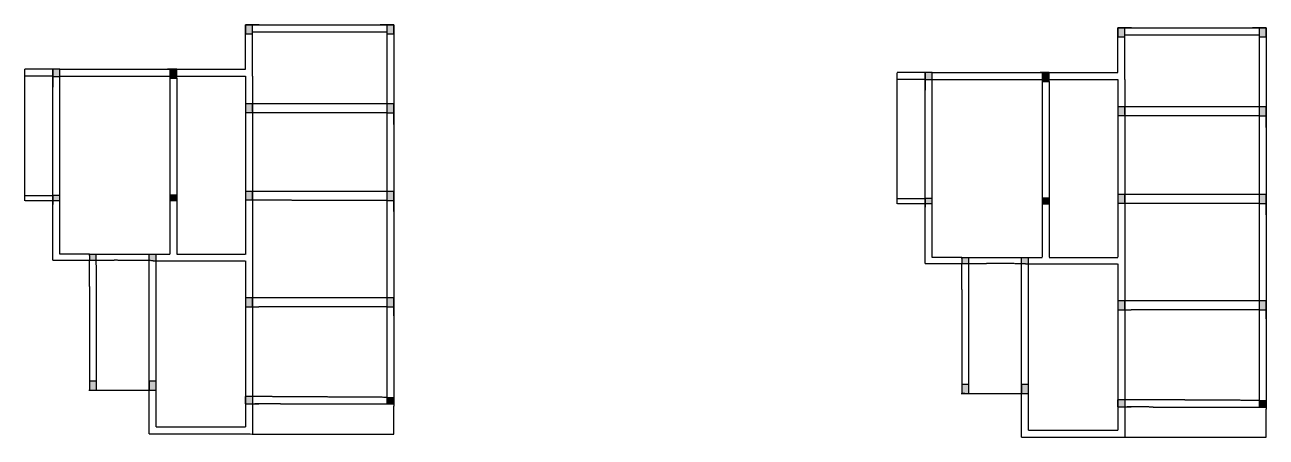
# Model space of a CAD drawing. Header units: feet. Extents: x -818749 to 7402802, y -779513 to 6609444.
# Drawn here: x -817207 to -815612, y -776873 to -776344 of the extents above; entities that cross this region are included whole.
import ezdxf

# ---------------------------------------------------------------- set-up
doc = ezdxf.new("R2010")
doc.units = ezdxf.units.FT
doc.header["$MEASUREMENT"] = 0
doc.linetypes.add('ACAD_ISO02W100', pattern=[15, 12, -3])
doc.linetypes.add('CENTER2', pattern=[1.125, 0.75, -0.125, 0.125, -0.125])
doc.layers.add('GRID', color=7, linetype='CENTER2', plot=False)

msp = doc.modelspace()

# ---------------------------------------------------------------- hatches: boundary and pattern name
at = {"layer": 'GRID', "linetype": 'Continuous'}
h = msp.add_hatch(color=1, dxfattribs=at)
h.dxf.hatch_style = 1
h.paths.add_polyline_path([(-817161.9884, -776401.36337), (-817170.9884, -776401.3522), (-817170.9884, -776410.46104), (-817161.9884, -776410.47221)])
h.paths.add_polyline_path([(-817161.9884, -776563.36781), (-817170.96029, -776563.35668), (-817170.96029, -776570.22508), (-817161.9884, -776570.22508), (-817161.9884, -776566.38389)])
h.paths.add_polyline_path([(-817115.13343, -776638.72685), (-817123.79231, -776638.72685), (-817123.79231, -776640.23701), (-817123.82871, -776646.31453), (-817123.82871, -776646.46341), (-817115.13343, -776646.46341)])
h.paths.add_polyline_path([(-817038.16471, -776638.7617), (-817047.3482, -776638.75754), (-817047.3482, -776646.91124), (-817042.23192, -776646.96238), (-817038.16471, -776646.97314)])
h.paths.add_polyline_path([(-816923.32838, -776445.50457), (-816923.33365, -776457.13903), (-816914.3084, -776457.13591), (-816914.3084, -776445.50865)])
h.paths.add_polyline_path([(-816914.30409, -776344.45883), (-816923.3084, -776344.44765), (-816923.3084, -776353.38389), (-816923.3084, -776355.93724), (-816914.3084, -776355.94841), (-816914.3084, -776353.38389)])
h.paths.add_polyline_path([(-816732.9884, -776344.44028), (-816742.01271, -776344.42908), (-816742.01271, -776353.38389), (-816741.9884, -776353.38389), (-816741.9884, -776355.9187), (-816732.9884, -776355.92987)])
h.paths.add_polyline_path([(-816732.99858, -776445.59789), (-816741.9884, -776445.58674), (-816741.9884, -776449.38389), (-816741.9884, -776457.07633), (-816732.99858, -776457.08748)])
h.paths.add_polyline_path([(-816732.9884, -776560.99478), (-816732.9884, -776558.10723), (-816741.9884, -776558.09606), (-816741.9884, -776561.22389), (-816741.9884, -776569.58565), (-816732.9884, -776569.59682)])
h.paths.add_polyline_path([(-816914.3084, -776569.50392), (-816914.3084, -776558.01799), (-816923.37932, -776558.01389), (-816923.38452, -776569.49962)])
h.paths.add_polyline_path([(-816732.9884, -776694.6825), (-816741.9884, -776694.67133), (-816741.9884, -776706.16092), (-816732.9884, -776706.17209)])
h.paths.add_polyline_path([(-816914.3084, -776694.63508), (-816923.44345, -776694.64195), (-816923.4441, -776706.10469), (-816914.3084, -776706.11217)])
h.paths.add_polyline_path([(-817038.27548, -776801.71542), (-817047.29827, -776801.70422), (-817047.29457, -776813.19381), (-817038.27548, -776813.205)])
h.paths.add_polyline_path([(-817114.77425, -776801.71085), (-817123.82946, -776801.69961), (-817123.82956, -776813.1892), (-817114.77425, -776813.20044)])
h.paths.add_polyline_path([(-816914.3084, -776821.35678), (-816914.3084, -776830.49876), (-816923.50624, -776830.45362), (-816923.49499, -776821.38368)])
h = msp.add_hatch(color=1, dxfattribs=at)
h.dxf.hatch_style = 1
h.paths.add_polyline_path([(-816041.20636, -776405.329), (-816050.20636, -776405.31784), (-816050.20636, -776414.42667), (-816041.20636, -776414.43784)])
h.paths.add_polyline_path([(-816041.20636, -776567.33344), (-816050.17825, -776567.32231), (-816050.17825, -776574.19071), (-816041.20636, -776574.19071), (-816041.20636, -776570.34952)])
h.paths.add_polyline_path([(-815994.35138, -776642.69249), (-816003.01027, -776642.69249), (-816003.01027, -776644.20264), (-816003.04666, -776650.28017), (-816003.04666, -776650.42904), (-815994.35138, -776650.42904)])
h.paths.add_polyline_path([(-815917.38266, -776642.72733), (-815926.56616, -776642.72318), (-815926.56616, -776650.87687), (-815921.44987, -776650.92801), (-815917.38266, -776650.93877)])
h.paths.add_polyline_path([(-815802.54634, -776449.4702), (-815802.5516, -776461.10466), (-815793.52636, -776461.10154), (-815793.52636, -776449.47428)])
h.paths.add_polyline_path([(-815793.52205, -776348.42446), (-815802.52636, -776348.41329), (-815802.52636, -776357.34952), (-815802.52636, -776359.90287), (-815793.52636, -776359.91404), (-815793.52636, -776357.34952)])
h.paths.add_polyline_path([(-815612.20636, -776348.40591), (-815621.23067, -776348.39472), (-815621.23067, -776357.34952), (-815621.20636, -776357.34952), (-815621.20636, -776359.88433), (-815612.20636, -776359.8955)])
h.paths.add_polyline_path([(-815612.21653, -776449.56353), (-815621.20636, -776449.55237), (-815621.20636, -776453.34952), (-815621.20636, -776461.04196), (-815612.21653, -776461.05311)])
h.paths.add_polyline_path([(-815612.20636, -776564.96041), (-815612.20636, -776562.07286), (-815621.20636, -776562.06169), (-815621.20636, -776565.18952), (-815621.20636, -776573.55128), (-815612.20636, -776573.56245)])
h.paths.add_polyline_path([(-815793.52636, -776573.46956), (-815793.52636, -776561.98363), (-815802.59728, -776561.97952), (-815802.60248, -776573.46525)])
h.paths.add_polyline_path([(-815612.20636, -776698.64813), (-815621.20636, -776698.63696), (-815621.20636, -776710.12655), (-815612.20636, -776710.13772)])
h.paths.add_polyline_path([(-815793.52636, -776698.60071), (-815802.66141, -776698.60758), (-815802.66206, -776710.07032), (-815793.52636, -776710.0778)])
h.paths.add_polyline_path([(-815917.49344, -776805.68105), (-815926.51623, -776805.66985), (-815926.51252, -776817.15944), (-815917.49344, -776817.17063)])
h.paths.add_polyline_path([(-815993.99221, -776805.67648), (-816003.04742, -776805.66525), (-816003.04752, -776817.15483), (-815993.99221, -776817.16607)])
h.paths.add_polyline_path([(-815793.52636, -776825.32241), (-815793.52636, -776834.46439), (-815802.7242, -776834.41925), (-815802.71295, -776825.34931)])
at = {"layer": 'GRID', "linetype": 'ByBlock'}
h = msp.add_hatch(color=1, dxfattribs=at)
h.dxf.hatch_style = 1
h.paths.add_polyline_path([(-817011.53725, -776401.42896), (-817020.61198, -776401.4177), (-817020.61198, -776412.90729), (-817011.53725, -776412.91855)])
h = msp.add_hatch(color=1, dxfattribs=at)
h.dxf.hatch_style = 1
h.paths.add_polyline_path([(-815890.75521, -776405.3946), (-815899.82993, -776405.38333), (-815899.82993, -776416.87292), (-815890.75521, -776416.88418)])
at = {"layer": 'GRID', "linetype": 'Continuous'}
h = msp.add_hatch(color=1, dxfattribs=at)
h.dxf.hatch_style = 1
h.paths.add_polyline_path([(-817020.61198, -776562.75945), (-817020.61198, -776570.29041), (-817011.60898, -776570.29357), (-817011.60553, -776562.72572), (-817012.06903, -776562.72551)])
h = msp.add_hatch(color=1, dxfattribs=at)
h.dxf.hatch_style = 1
h.paths.add_polyline_path([(-815890.82349, -776566.69135), (-815891.28699, -776566.69114), (-815899.82993, -776566.72508), (-815899.82993, -776574.25604), (-815890.82694, -776574.2592)])
h = msp.add_hatch(color=1, dxfattribs=at)
h.dxf.hatch_style = 1
h.paths.add_polyline_path([(-816732.9884, -776823.60099), (-816732.9884, -776822.32102), (-816741.9884, -776822.32102), (-816741.9884, -776830.77283), (-816732.9884, -776830.77283)])
h = msp.add_hatch(color=1, dxfattribs=at)
h.dxf.hatch_style = 1
h.paths.add_polyline_path([(-815612.20636, -776827.56662), (-815612.20636, -776826.28665), (-815621.20636, -776826.28665), (-815621.20636, -776834.73846), (-815612.20636, -776834.73846)])

# ---------------------------------------------------------------- linework, layer by layer
at = {"color": 5, "linetype": 'ByBlock'}
for p, q in [((-816914.30409, -776344.45883), (-816923.37882, -776344.44757)), ((-816923.37882, -776344.44757), (-816923.37882, -776355.93715)), ((-816914.30409, -776355.94842), (-816914.30409, -776344.45883)), ((-816732.9884, -776344.4161), (-816750.56952, -776344.38389)), ((-816750.56952, -776353.38389), (-816741.9884, -776353.39961)), ((-816732.93799, -776344.44034), (-816742.01271, -776344.42908)), ((-816742.01271, -776344.42908), (-816742.01271, -776355.91867)), ((-816732.93799, -776355.92993), (-816732.93799, -776344.44034)), ((-815802.59677, -776348.4132), (-815802.59677, -776359.90279)), ((-815793.52205, -776359.91405), (-815793.52205, -776348.42446)), ((-815612.20636, -776348.38173), (-815629.78747, -776348.34952)), ((-815629.78747, -776357.34952), (-815621.20636, -776357.36524)), ((-817161.98201, -776401.36338), (-817171.05673, -776401.35212)), ((-817161.9884, -776424.36306), (-817161.9884, -776401.38389)), ((-817014.50799, -776401.38389), (-817023.50799, -776401.38389)), ((-816041.19996, -776405.32901), (-816050.27469, -776405.31775)), ((-816050.27469, -776405.31775), (-816050.27469, -776416.80734)), ((-816041.20636, -776428.32869), (-816041.20636, -776405.34952)), ((-816732.99858, -776445.59789), (-816742.0733, -776445.58663)), ((-815612.21653, -776449.56353), (-815621.29126, -776449.55227)), ((-817161.9884, -776563.32104), (-817170.96029, -776563.35668)), ((-816732.97329, -776558.10725), (-816742.04801, -776558.09599)), ((-816041.20636, -776567.28667), (-816050.17825, -776567.32231)), ((-815612.19124, -776562.07288), (-815621.26597, -776562.06162)), ((-816906.34916, -776694.62909), (-816923.44345, -776694.64195)), ((-815785.56712, -776698.59473), (-815802.66141, -776698.60758))]:
    msp.add_line(p, q, dxfattribs=at)
for p, q in [((-816923.3084, -776344.38389), (-816732.9884, -776344.38389)), ((-816923.3084, -776401.38389), (-816923.3084, -776344.38389)), ((-816914.3084, -776353.38389), (-816741.9884, -776353.38389)), ((-816914.3084, -776401.38389), (-816914.3084, -776353.38389)), ((-816741.9884, -776353.38389), (-816741.9884, -776401.38389)), ((-815802.52636, -776348.34952), (-815612.20636, -776348.34952)), ((-815802.52636, -776405.34952), (-815802.52636, -776348.34952)), ((-815793.52636, -776405.34952), (-815793.52636, -776357.34952)), ((-815621.20636, -776357.34952), (-815621.20636, -776405.34952)), ((-815612.20636, -776348.34952), (-815612.20636, -776837.40222)), ((-817170.9884, -776644.04757), (-817170.9884, -776401.3522)), ((-817161.9884, -776401.38389), (-817161.9884, -776401.36337)), ((-817161.9884, -776401.38389), (-817161.9884, -776401.36337)), ((-817161.9884, -776401.38389), (-816923.3084, -776401.38389)), ((-816914.3084, -776410.38389), (-816914.3084, -776401.38389)), ((-816741.9884, -776401.38389), (-816741.9884, -776449.38389)), ((-816050.20636, -776648.0132), (-816050.20636, -776405.31784)), ((-816041.20636, -776405.34952), (-816041.20636, -776405.329)), ((-816041.20636, -776405.34952), (-816041.20636, -776405.329)), ((-816041.20636, -776405.34952), (-815802.52636, -776405.34952)), ((-815793.52636, -776414.34952), (-815793.52636, -776405.34952)), ((-815621.20636, -776405.34952), (-815621.20636, -776453.34952)), ((-817161.9884, -776410.38389), (-817020.61198, -776410.38389)), ((-817161.9884, -776566.38389), (-817161.9884, -776410.38389)), ((-817011.53725, -776410.38389), (-816966.1484, -776410.38389)), ((-816962.3084, -776410.38389), (-816923.31248, -776410.38389)), ((-816041.20636, -776414.34952), (-815899.82993, -776414.34952)), ((-816041.20636, -776570.34952), (-816041.20636, -776414.34952)), ((-815890.75521, -776414.34952), (-815845.36636, -776414.34952)), ((-815841.52636, -776414.34952), (-815802.53043, -776414.34952)), ((-816742.0733, -776449.38389), (-816741.9884, -776449.38389)), ((-816742.0733, -776449.38389), (-816741.9884, -776449.38389)), ((-816742.0733, -776453.22389), (-816741.9884, -776453.22389)), ((-816742.0733, -776453.22389), (-816741.9884, -776453.22389)), ((-816741.9884, -776453.22389), (-816741.9884, -776561.22389)), ((-815621.29126, -776453.34952), (-815621.20636, -776453.34952)), ((-815621.29126, -776453.34952), (-815621.20636, -776453.34952)), ((-815621.29126, -776457.18952), (-815621.20636, -776457.18952)), ((-815621.29126, -776457.18952), (-815621.20636, -776457.18952)), ((-815621.20636, -776457.18952), (-815621.20636, -776565.18952)), ((-816741.9884, -776565.06389), (-816741.9884, -776694.59659)), ((-817161.9884, -776638.72685), (-817161.9884, -776570.22389)), ((-816041.20636, -776642.69249), (-816041.20636, -776574.18952)), ((-815621.20636, -776569.02952), (-815621.20636, -776698.56222)), ((-817038.2463, -776860.27859), (-817038.16471, -776680.07224)), ((-816914.3084, -776694.59659), (-816917.41519, -776694.59659)), ((-815917.46425, -776864.24422), (-815917.38266, -776684.03787)), ((-815793.52636, -776698.56222), (-815796.63315, -776698.56222)), ((-817124.90267, -776813.21267), (-817041.97663, -776813.2132)), ((-817038.22499, -776810.22493), (-817038.1484, -776810.22493)), ((-817038.22499, -776810.22493), (-817038.1484, -776810.22493)), ((-817038.22499, -776813.21322), (-817038.1484, -776813.21322)), ((-817038.22499, -776813.21322), (-817038.1484, -776813.21322)), ((-816004.12063, -776817.1783), (-815921.19459, -776817.17883)), ((-815917.44294, -776814.19056), (-815917.36636, -776814.19056)), ((-815917.44294, -776814.19056), (-815917.36636, -776814.19056)), ((-815917.44294, -776817.17885), (-815917.36636, -776817.17886)), ((-815917.44294, -776817.17885), (-815917.36636, -776817.17886)), ((-817041.97273, -776869.2769), (-816917.63057, -776869.3332)), ((-815921.19069, -776873.24253), (-815796.84852, -776873.29883))]:
    msp.add_line(p, q)
at = {"color": 5, "linetype": 'CENTER2'}
for p, q in [((-816923.3084, -776344.38389), (-816732.9884, -776344.38389)), ((-816923.3084, -776401.38389), (-816923.3084, -776344.38389)), ((-816905.72729, -776344.4161), (-816923.3084, -776344.38389)), ((-816914.3084, -776353.38389), (-816741.9884, -776353.38389)), ((-816914.3084, -776401.38389), (-816914.3084, -776353.38389)), ((-816914.3084, -776353.40037), (-816905.72729, -776353.4161)), ((-816741.9884, -776353.38389), (-816741.9884, -776401.38389)), ((-816732.9884, -776344.38389), (-816732.9884, -776833.43659)), ((-815793.52205, -776348.42446), (-815802.59677, -776348.4132)), ((-815802.52636, -776348.34952), (-815612.20636, -776348.34952)), ((-815802.52636, -776405.34952), (-815802.52636, -776348.34952)), ((-815784.94525, -776348.38173), (-815802.52636, -776348.34952)), ((-815793.52636, -776357.34952), (-815621.20636, -776357.34952)), ((-815793.52636, -776357.34952), (-815621.20636, -776357.34952)), ((-815793.52636, -776405.34952), (-815793.52636, -776357.34952)), ((-815793.52636, -776357.36601), (-815784.94525, -776357.38173)), ((-815612.15594, -776348.40598), (-815621.23067, -776348.39472)), ((-815621.23067, -776348.39472), (-815621.23067, -776359.8843)), ((-815621.20636, -776357.34952), (-815621.20636, -776405.34952)), ((-815612.20636, -776348.34952), (-815612.20636, -776837.40222)), ((-815612.15594, -776359.89556), (-815612.15594, -776348.40598)), ((-817206.9884, -776570.22508), (-817206.9884, -776401.3522)), ((-817171.05673, -776401.35212), (-817171.05673, -776412.84171)), ((-817170.9884, -776646.46341), (-817170.9884, -776401.3522)), ((-817170.9884, -776401.38389), (-817170.9884, -776424.36306)), ((-817161.9884, -776401.38389), (-816923.3084, -776401.38389)), ((-817161.98201, -776412.85297), (-817161.98201, -776401.36338)), ((-816914.3084, -776410.38389), (-816914.3084, -776401.38389)), ((-816741.9884, -776401.38389), (-816741.9884, -776449.38389)), ((-816086.20636, -776574.19071), (-816086.20636, -776405.31784)), ((-816050.20636, -776650.42904), (-816050.20636, -776405.31784)), ((-816050.20636, -776405.34952), (-816050.20636, -776428.32869)), ((-816041.20636, -776405.34952), (-815802.52636, -776405.34952)), ((-816041.19996, -776416.8186), (-816041.19996, -776405.32901)), ((-815893.72595, -776405.34952), (-815902.72595, -776405.34952)), ((-815890.75521, -776405.3946), (-815899.82993, -776405.38333)), ((-815899.82993, -776405.38333), (-815899.82993, -776416.87292)), ((-815890.75521, -776416.88418), (-815890.75521, -776405.3946)), ((-815793.52636, -776414.34952), (-815793.52636, -776405.34952)), ((-815621.20636, -776405.34952), (-815621.20636, -776453.34952)), ((-817161.9884, -776410.38389), (-817020.61198, -776410.38389)), ((-817161.9884, -776566.38389), (-817161.9884, -776410.38389)), ((-817011.53725, -776410.38389), (-816966.1484, -776410.38389)), ((-816962.3084, -776410.38389), (-816923.31248, -776410.38389)), ((-816041.20636, -776414.34952), (-815899.82993, -776414.34952)), ((-816041.20636, -776570.34952), (-816041.20636, -776414.34952)), ((-815890.75521, -776414.34952), (-815845.36636, -776414.34952)), ((-815841.52636, -776414.34952), (-815802.53043, -776414.34952)), ((-816741.9884, -776449.17684), (-816741.9884, -776472.15601)), ((-816741.9884, -776453.22389), (-816741.9884, -776561.22389)), ((-816732.99858, -776457.08748), (-816732.99858, -776445.59789)), ((-815621.29126, -776449.55227), (-815621.29126, -776461.04185)), ((-815621.20636, -776453.14247), (-815621.20636, -776476.12164)), ((-815612.21653, -776461.05311), (-815612.21653, -776449.56353)), ((-815612.20636, -776476.12164), (-815612.20636, -776453.14247)), ((-815621.20636, -776457.18952), (-815621.20636, -776565.18952)), ((-817170.96029, -776563.35668), (-817170.96029, -776574.84627)), ((-817161.9884, -776638.72685), (-817161.9884, -776566.38389)), ((-817161.88557, -776574.85753), (-817161.88557, -776563.36794)), ((-816741.9884, -776560.99478), (-816741.9884, -776583.97395)), ((-816741.9884, -776565.06389), (-816741.9884, -776694.59659)), ((-816050.17825, -776567.32231), (-816050.17825, -776578.8119)), ((-816041.10352, -776578.82316), (-816041.10352, -776567.33357)), ((-815621.26597, -776562.06162), (-815621.26597, -776573.55121)), ((-815621.20636, -776564.96041), (-815621.20636, -776587.93958)), ((-815612.20636, -776587.93958), (-815612.20636, -776564.96041)), ((-815612.19124, -776573.56247), (-815612.19124, -776562.07288)), ((-816041.20636, -776642.69249), (-816041.20636, -776570.34952)), ((-815621.20636, -776569.02952), (-815621.20636, -776698.56222)), ((-817170.9884, -776646.46341), (-817092.1484, -776646.46341)), ((-817047.27647, -776869.2769), (-817047.3482, -776646.91124)), ((-817038.16471, -776646.98974), (-816923.41828, -776647.03463)), ((-816050.20636, -776650.42904), (-815971.36636, -776650.42904)), ((-815926.49443, -776873.24253), (-815926.56616, -776650.87687)), ((-815917.38266, -776650.95537), (-815802.63624, -776651.00026)), ((-817123.82843, -776680.06319), (-817123.82956, -776813.21268)), ((-817038.2463, -776860.27859), (-817038.16471, -776680.07224)), ((-816741.9884, -776694.59659), (-816862.34069, -776694.59659)), ((-816741.9884, -776694.64553), (-816741.9884, -776717.62471)), ((-816732.9884, -776717.62471), (-816732.9884, -776694.64553)), ((-816003.04639, -776684.02883), (-816003.04752, -776817.17831)), ((-815917.46425, -776864.24422), (-815917.38266, -776684.03787)), ((-816741.9884, -776706.15211), (-816862.26895, -776706.15211)), ((-816741.9884, -776698.43659), (-816741.9884, -776830.77283)), ((-815621.20636, -776698.56222), (-815741.55864, -776698.56222)), ((-815621.20636, -776710.11775), (-815741.48691, -776710.11775)), ((-815612.13163, -776698.64822), (-815621.20636, -776698.63696)), ((-815621.20636, -776698.63696), (-815621.20636, -776710.12655)), ((-815621.20636, -776702.40222), (-815621.20636, -776834.73846)), ((-815612.20636, -776710.13781), (-815612.20636, -776698.64822)), ((-817123.82956, -776790.23356), (-817123.82956, -776813.21273)), ((-817038.27548, -776813.205), (-817038.27548, -776801.71542)), ((-816003.04752, -776794.19919), (-816003.04752, -776817.17836)), ((-815917.49344, -776817.17063), (-815917.49344, -776805.68105)), ((-816741.9884, -776822.32102), (-816906.42463, -776821.3337)), ((-816878.3084, -776830.77283), (-816732.9884, -776830.77283)), ((-816732.9884, -776869.39662), (-816732.9884, -776833.43659)), ((-815621.20636, -776826.28665), (-815785.64259, -776825.29934)), ((-815757.52636, -776834.73846), (-815612.20636, -776834.73846)), ((-815612.20636, -776873.36225), (-815612.20636, -776837.40222)), ((-817047.27647, -776869.2769), (-816917.63057, -776869.3332)), ((-817038.2463, -776860.27859), (-816923.5162, -776860.33053)), ((-816914.8776, -776869.39662), (-816732.9884, -776869.39662)), ((-815917.46425, -776864.24422), (-815802.73416, -776864.29617)), ((-815926.49443, -776873.24253), (-815796.84852, -776873.29883)), ((-815794.09556, -776873.36225), (-815612.20636, -776873.36225))]:
    msp.add_line(p, q, dxfattribs=at)
at = {"linetype": 'ByBlock'}
for p, q in [((-816923.3084, -776344.38389), (-816923.3084, -776353.38389)), ((-816905.72729, -776353.4161), (-816905.72729, -776353.38389)), ((-816732.9884, -776353.4161), (-816732.9884, -776344.4161)), ((-815802.52636, -776348.34952), (-815802.52636, -776357.34952)), ((-815784.94525, -776357.38173), (-815784.94525, -776357.34952)), ((-815612.20636, -776357.38173), (-815612.20636, -776348.38173)), ((-817011.53725, -776401.42896), (-817020.61198, -776401.4177)), ((-817020.61198, -776401.4177), (-817020.61198, -776412.90729)), ((-817011.53725, -776412.91855), (-817011.53725, -776401.42896)), ((-816914.30684, -776455.46363), (-816914.30997, -776446.46496)), ((-816914.30997, -776449.4064), (-816914.30997, -776449.4064)), ((-816914.3084, -776453.2288), (-816914.30273, -776453.22881)), ((-816914.30273, -776453.22881), (-816914.30271, -776453.205)), ((-816742.0733, -776445.58663), (-816742.0733, -776457.07622)), ((-815793.5248, -776459.42926), (-815793.52792, -776450.4306)), ((-815793.52792, -776453.37203), (-815793.52792, -776453.37203)), ((-815793.52636, -776457.19443), (-815793.52069, -776457.19444)), ((-815793.52069, -776457.19444), (-815793.52067, -776457.17063)), ((-817170.9884, -776566.36778), (-817170.99544, -776570.20858)), ((-817161.88557, -776566.38389), (-817161.9884, -776566.38389)), ((-817161.88557, -776566.38489), (-817161.9884, -776566.3847)), ((-817011.60553, -776562.72367), (-817020.61198, -776562.75945)), ((-816923.38251, -776565.05955), (-816923.38251, -776565.05955)), ((-816914.30855, -776567.96285), (-816914.30826, -776557.96282)), ((-816742.04801, -776558.09599), (-816742.04801, -776569.58558)), ((-816732.97329, -776569.59684), (-816732.97329, -776558.10725)), ((-815890.82349, -776566.6893), (-815899.82993, -776566.72508)), ((-815793.5265, -776571.92848), (-815793.52622, -776561.92845)), ((-817161.9884, -776570.22508), (-817161.88557, -776570.22527)), ((-817161.88557, -776570.22508), (-817161.9884, -776570.22508)), ((-816050.20636, -776570.33341), (-816050.2134, -776574.17421)), ((-816041.10352, -776570.34952), (-816041.20636, -776570.34952)), ((-816041.10352, -776570.35052), (-816041.20636, -776570.35033)), ((-816041.20636, -776574.19071), (-816041.10352, -776574.1909)), ((-816041.10352, -776574.19071), (-816041.20636, -776574.19071)), ((-815802.60047, -776569.02518), (-815802.60047, -776569.02518)), ((-817123.84188, -776640.20778), (-817123.84188, -776640.22389)), ((-816003.05983, -776644.17341), (-816003.05983, -776644.18952)), ((-816923.44345, -776694.64195), (-816923.4441, -776706.10469)), ((-816914.3084, -776694.59659), (-816917.41519, -776694.59659)), ((-816914.3084, -776706.11868), (-816914.3084, -776694.62909)), ((-816732.91368, -776694.68259), (-816741.9884, -776694.67133)), ((-816741.9884, -776694.67133), (-816741.9884, -776706.16092)), ((-816732.9884, -776706.17218), (-816732.9884, -776694.68259)), ((-815802.66141, -776698.60758), (-815802.66206, -776710.07032)), ((-815793.52636, -776698.56222), (-815796.63315, -776698.56222)), ((-815793.52636, -776710.08431), (-815793.52636, -776698.59473)), ((-817123.82937, -776790.23356), (-817123.82956, -776790.23356)), ((-816003.04732, -776794.19919), (-816003.04752, -776794.19919)), ((-817123.82956, -776813.21273), (-817114.82956, -776813.21273)), ((-817047.22499, -776813.21317), (-817047.22499, -776813.21322)), ((-817047.22499, -776813.21322), (-817041.97663, -776813.21322)), ((-816923.50625, -776830.4584), (-816923.49499, -776821.38368)), ((-816003.04752, -776817.17836), (-815994.04752, -776817.17836)), ((-815926.44294, -776817.1788), (-815926.44294, -776817.17885)), ((-815926.44294, -776817.17885), (-815921.19459, -776817.17885)), ((-815802.72421, -776834.42403), (-815802.71295, -776825.34931))]:
    msp.add_line(p, q, dxfattribs=at)
at = {"color": 5}
msp.add_line((-816732.9884, -776344.38389), (-816732.9884, -776833.43659), dxfattribs=at)
at = {"color": 1, "linetype": 'CENTER2'}
for p, q in [((-816732.9884, -776472.15601), (-816732.9884, -776449.17684)), ((-816732.9884, -776583.97395), (-816732.9884, -776560.99478)), ((-815621.20636, -776698.61116), (-815621.20636, -776721.59034)), ((-815612.20636, -776721.59034), (-815612.20636, -776698.61116))]:
    msp.add_line(p, q, dxfattribs=at)
at = {"color": 146, "linetype": 'CENTER2', "true_color": 0x105689}
for p, q in [((-817123.82962, -776646.46707), (-817112.34175, -776646.46855)), ((-817042.24402, -776646.96235), (-817030.79617, -776646.99262)), ((-816003.04758, -776650.4327), (-815991.5597, -776650.43418)), ((-815921.46197, -776650.92798), (-815910.01413, -776650.95825)), ((-817038.22499, -776813.21322), (-817038.22499, -776790.23405)), ((-817114.77425, -776801.71085), (-817123.84898, -776801.69959)), ((-817123.84898, -776801.69959), (-817123.84898, -776813.18918)), ((-817114.77425, -776813.20044), (-817114.77425, -776801.71085)), ((-817038.27548, -776801.71542), (-817047.35021, -776801.70415)), ((-817047.35021, -776801.70415), (-817047.35021, -776813.19374)), ((-815993.99221, -776805.67648), (-816003.06693, -776805.66522)), ((-816003.06693, -776805.66522), (-816003.06693, -776817.15481)), ((-815993.99221, -776817.16607), (-815993.99221, -776805.67648)), ((-815917.49344, -776805.68105), (-815926.56816, -776805.66979)), ((-815926.56816, -776805.66979), (-815926.56816, -776817.15937)), ((-815917.44294, -776817.17885), (-815917.44294, -776794.19968)), ((-817124.90267, -776813.21267), (-817041.97663, -776813.2132)), ((-816906.42463, -776821.3337), (-816923.49499, -776821.38368)), ((-816004.12063, -776817.1783), (-815921.19459, -776817.17883)), ((-816923.50624, -776830.45362), (-816906.42463, -776830.53746)), ((-816732.9884, -776830.77283), (-816732.9884, -776823.60099)), ((-815802.7242, -776834.41925), (-815785.64259, -776834.50309)), ((-815785.64259, -776825.29934), (-815802.71295, -776825.34931)), ((-815612.20636, -776834.73846), (-815612.20636, -776827.56662))]:
    msp.add_line(p, q, dxfattribs=at)
at = {"linetype": 'ACAD_ISO02W100'}
for p, q in [((-817038.1484, -776833.38389), (-817038.1484, -776833.38389)), ((-817038.1484, -776833.38389), (-817038.1484, -776833.38389)), ((-817038.1484, -776833.38389), (-817038.1484, -776833.38389)), ((-817038.1484, -776833.38389), (-817038.1484, -776833.38389)), ((-816732.9884, -776869.39662), (-816732.9884, -776833.43659)), ((-815917.36636, -776837.34952), (-815917.36636, -776837.34952)), ((-815917.36636, -776837.34952), (-815917.36636, -776837.34952)), ((-815917.36636, -776837.34952), (-815917.36636, -776837.34952)), ((-815917.36636, -776837.34952), (-815917.36636, -776837.34952)), ((-815612.20636, -776873.36225), (-815612.20636, -776837.40222)), ((-816914.8776, -776869.39662), (-816732.9884, -776869.39662)), ((-815794.09556, -776873.36225), (-815612.20636, -776873.36225))]:
    msp.add_line(p, q, dxfattribs=at)
at = {"layer": 'GRID', "color": 5, "linetype": 'CENTER2'}
for p, q in [((-816923.37882, -776355.93715), (-816914.30409, -776355.94842)), ((-815802.59677, -776359.90279), (-815793.52205, -776359.91405)), ((-817170.9884, -776401.38389), (-817206.9884, -776401.38389)), ((-816050.20636, -776405.34952), (-816086.20636, -776405.34952)), ((-817170.9884, -776410.38389), (-817206.9884, -776410.38389)), ((-817020.61198, -776412.90729), (-817020.61198, -776638.72685)), ((-817011.53725, -776412.91855), (-817011.64017, -776638.72685)), ((-816923.31248, -776410.38389), (-816923.4159, -776638.81366)), ((-816914.3084, -776410.38389), (-816914.3084, -776869.39662)), ((-816050.20636, -776414.34952), (-816086.20636, -776414.34952)), ((-815899.82993, -776416.87292), (-815890.75521, -776416.88418)), ((-815899.82993, -776416.87292), (-815899.82993, -776642.69249)), ((-815890.75521, -776416.88418), (-815890.85813, -776642.69249)), ((-815845.36636, -776414.34952), (-815841.52636, -776414.34952)), ((-815845.36636, -776414.34952), (-815841.52636, -776414.34952)), ((-815802.53043, -776414.34952), (-815802.63386, -776642.77929)), ((-815793.52636, -776414.34952), (-815793.52636, -776873.36225)), ((-816742.0733, -776445.58663), (-816923.32838, -776445.50457)), ((-815621.29126, -776449.55227), (-815802.54634, -776449.4702)), ((-816741.9884, -776457.07633), (-816923.32843, -776457.13903)), ((-815621.20636, -776461.04196), (-815802.54639, -776461.10466)), ((-817206.9884, -776563.37582), (-817170.9884, -776563.37582)), ((-816742.04801, -776558.09599), (-816923.37932, -776558.01389)), ((-816086.20636, -776567.34145), (-816050.20636, -776567.34145)), ((-815621.26597, -776562.06162), (-815802.59728, -776561.97952)), ((-817161.88557, -776570.24089), (-817206.9884, -776570.22508)), ((-816742.04801, -776569.58558), (-816923.38452, -776569.49962)), ((-816041.10352, -776574.20652), (-816086.20636, -776574.19071)), ((-815621.26597, -776573.55121), (-815802.60248, -776573.46525)), ((-817123.79231, -776638.72685), (-817161.9884, -776638.72685)), ((-817115.13343, -776638.72685), (-817038.16471, -776638.7617)), ((-817114.77425, -776801.71085), (-817115.13343, -776646.42481)), ((-817042.23192, -776646.96238), (-817092.1484, -776646.46341)), ((-817038.16471, -776638.72685), (-817020.61198, -776638.72685)), ((-817038.16471, -776680.07224), (-817038.15177, -776646.98974)), ((-817011.64017, -776638.72685), (-816923.4159, -776638.81366)), ((-816923.41963, -776647.03463), (-816923.5162, -776860.33053)), ((-816003.01027, -776642.69249), (-816041.20636, -776642.69249)), ((-815994.35138, -776642.69249), (-815917.38266, -776642.72733)), ((-815917.38266, -776642.69249), (-815899.82993, -776642.69249)), ((-815890.85813, -776642.69249), (-815802.63386, -776642.77929)), ((-816003.04639, -776684.02883), (-816003.04758, -776650.4327)), ((-815993.99221, -776805.67648), (-815994.35138, -776650.39044)), ((-815921.44987, -776650.92801), (-815971.36636, -776650.42904)), ((-815917.38266, -776684.03787), (-815917.36972, -776650.95537)), ((-815917.38266, -776684.03787), (-815917.38266, -776650.95537)), ((-815802.63758, -776651.00026), (-815802.73416, -776864.29617)), ((-816857.29707, -776694.59659), (-816906.42463, -776694.629)), ((-816857.22534, -776706.15211), (-816906.27743, -776706.15211)), ((-815736.51502, -776698.56222), (-815785.64259, -776698.59463)), ((-815736.44329, -776710.11775), (-815785.49538, -776710.11775)), ((-815621.20636, -776710.12655), (-815612.13163, -776710.13781)), ((-817047.35021, -776813.19374), (-817038.27548, -776813.205)), ((-815926.56816, -776817.15937), (-815917.49344, -776817.17063))]:
    msp.add_line(p, q, dxfattribs=at)
at = {"layer": 'GRID', "color": 5, "linetype": 'ByBlock'}
for p, q in [((-816742.01271, -776355.91867), (-816732.93799, -776355.92993)), ((-815621.23067, -776359.8843), (-815612.15594, -776359.89556)), ((-817171.05673, -776410.46096), (-817161.98201, -776410.47222)), ((-816966.1484, -776410.38389), (-816962.3084, -776410.38389)), ((-816050.27469, -776414.42659), (-816041.19996, -776414.43785)), ((-815845.36636, -776414.34952), (-815841.52636, -776414.34952)), ((-816742.0733, -776457.07622), (-816732.99858, -776457.08748)), ((-815621.29126, -776461.04185), (-815612.21653, -776461.05311)), ((-817011.60898, -776570.29357), (-817020.61198, -776570.29041)), ((-816742.04801, -776569.58558), (-816732.97329, -776569.59684)), ((-815621.26597, -776573.55121), (-815612.19124, -776573.56247)), ((-816923.4441, -776706.10469), (-816906.34916, -776706.11868)), ((-815802.66206, -776710.07032), (-815785.56712, -776710.08431)), ((-816917.63057, -776869.3332), (-816914.8776, -776869.39662)), ((-816914.8776, -776869.39662), (-816911.39, -776869.40094))]:
    msp.add_line(p, q, dxfattribs=at)
at = {"layer": 'GRID', "linetype": 'ByBlock'}
for p, q in [((-817161.98201, -776410.38389), (-817161.9884, -776410.38389)), ((-817020.61198, -776412.90729), (-817011.53725, -776412.91855)), ((-816041.19996, -776414.34952), (-816041.20636, -776414.34952)), ((-816923.3318, -776446.46405), (-816923.32896, -776455.46188)), ((-815802.54976, -776450.42969), (-815802.54691, -776459.42751)), ((-816923.41206, -776557.96578), (-816923.41291, -776567.96297)), ((-815802.63002, -776561.93141), (-815802.63087, -776571.9286)), ((-815890.82694, -776574.2592), (-815899.82993, -776574.25604)), ((-817123.79231, -776640.23701), (-817123.79231, -776638.72685)), ((-816914.3084, -776640.22389), (-816914.3084, -776644.06499)), ((-816003.01027, -776644.20264), (-816003.01027, -776642.69249)), ((-815793.52636, -776644.18952), (-815793.52636, -776648.03063)), ((-816741.9884, -776706.16092), (-816732.91368, -776706.17218)), ((-816914.3084, -776821.3337), (-816914.3084, -776830.53746)), ((-815793.52636, -776825.29934), (-815793.52636, -776834.50309)), ((-815796.84852, -776873.29883), (-815794.09556, -776873.36225)), ((-815794.09556, -776873.36225), (-815790.60796, -776873.36658))]:
    msp.add_line(p, q, dxfattribs=at)
at = {"layer": 'GRID', "color": 5, "linetype": 'Continuous'}
msp.add_line((-817020.61198, -776562.72162), (-817011.60553, -776562.72572), dxfattribs=at)
at = {"layer": 'GRID', "color": 40, "linetype": 'Continuous', "true_color": 0xf8d731}
msp.add_line((-815899.82993, -776566.68725), (-815890.82349, -776566.69135), dxfattribs=at)
at = {"layer": 'GRID', "color": 146, "linetype": 'CENTER2', "true_color": 0x105689}
for p, q in [((-817123.79231, -776640.23701), (-817123.82962, -776646.46707)), ((-817123.82871, -776680.06319), (-817123.82871, -776646.46341)), ((-817123.79231, -776638.72685), (-817115.13343, -776638.72685)), ((-817115.13343, -776646.42481), (-817115.13343, -776638.72685)), ((-817047.3482, -776646.91124), (-817047.3482, -776638.72685)), ((-817038.16471, -776680.07224), (-817038.18255, -776646.97309)), ((-817038.16471, -776646.98974), (-817038.16471, -776638.72685)), ((-816003.01027, -776644.20264), (-816003.04758, -776650.4327)), ((-816003.01027, -776642.69249), (-815994.35138, -776642.69249)), ((-815994.35138, -776650.39044), (-815994.35138, -776642.69249)), ((-815926.56616, -776650.87687), (-815926.56616, -776642.69249)), ((-815917.38266, -776650.95537), (-815917.38266, -776642.69249)), ((-816003.04666, -776684.02883), (-816003.04666, -776650.42904)), ((-815917.38266, -776684.03787), (-815917.40051, -776650.93872)), ((-817123.84898, -776813.18918), (-817114.77425, -776813.20044)), ((-816741.9884, -776822.32102), (-816732.9884, -776822.32102)), ((-816003.06693, -776817.15481), (-815993.99221, -776817.16607)), ((-816878.3084, -776830.77283), (-816911.33483, -776830.49636)), ((-815757.52636, -776834.73846), (-815790.55279, -776834.46199)), ((-815621.20636, -776826.28665), (-815612.20636, -776826.28665))]:
    msp.add_line(p, q, dxfattribs=at)

doc.saveas('drawing.dxf')
